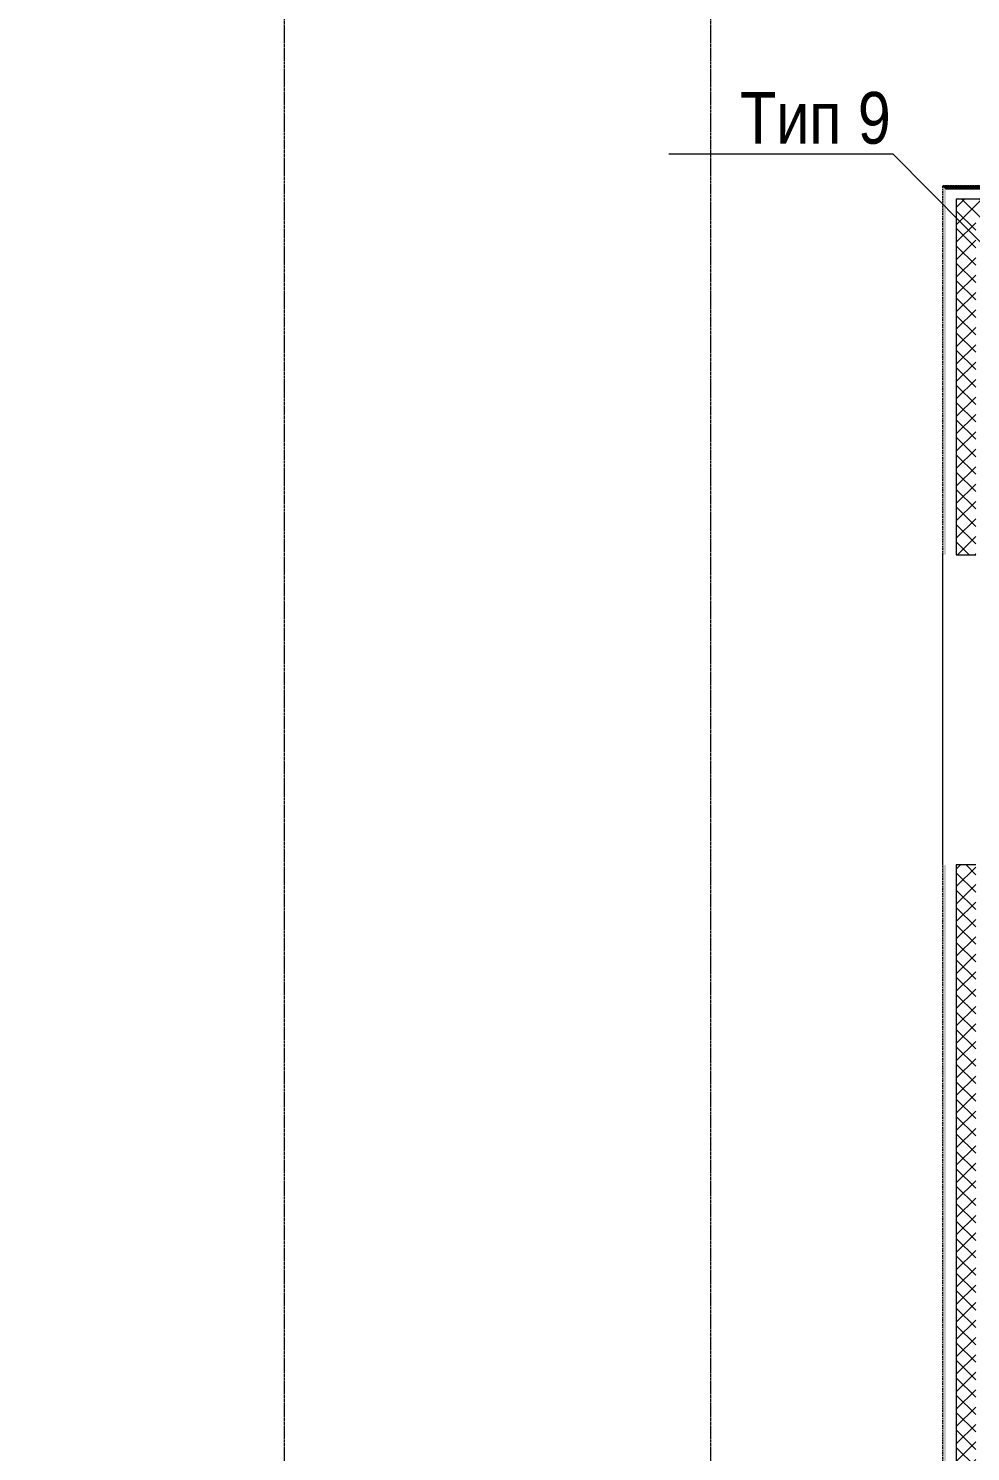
# Model space of a CAD drawing. Header units: millimetres. Extents: x -231292 to 573618, y -153144 to 564035.
# Drawn here: x 95402 to 102694, y 17293 to 28300 of the extents above; entities that cross this region are included whole.
import ezdxf
from ezdxf import colors
from ezdxf.entities.mleader import LeaderData, LeaderLine
from ezdxf.math import Vec2, Vec3

# ---------------------------------------------------------------- set-up
doc = ezdxf.new("R2010")
doc.units = ezdxf.units.MM
doc.linetypes.add('CENTER2', pattern=[28.575, 19.05, -3.175, 3.175, -3.175])
doc.linetypes.add('DASHED', pattern=[19.05, 12.7, -6.35])
for name, color, linetype, lineweight in [('A-Wall-Open', 250, 'Continuous', 5), ('АР_Утеплитель', 250, 'Continuous', 0), ('АР_Штриховка', 250, 'Continuous', 0), ('Размеры зашивки ГКЛ', 250, 'Continuous', 0), ('РД_Оси_100', 250, 'Continuous', 0)]:
    doc.layers.add(name, color=color, linetype=linetype, lineweight=lineweight)
doc.layers.add('АР_Делит', color=250, linetype='Continuous', lineweight=0, plot=False)
doc.styles.add('style1', font='ARIALN.TTF')

# ---------------------------------------------------------------- blocks, each defined once
blk = doc.blocks.new('СОШ_2200_АР_ОСИ_М100_28.05.24')
at = {"layer": 'АР_Делит', "color": 5, "linetype": 'DASHED'}
blk.add_lwpolyline([(114955, 135155), (114955, -355), (93595.036, -355), (93595.036, 13855), (94145, 13855), (94145, 68320), (66055, 68320), (66055, 13857.73), (83455, 13857.73), (83455, -355), (45245, -355), (45245, 13145), (44695, 13145), (44695, 26755), (45245, 26755), (45245, 68320), (20455, 68320), (20455, 26755), (27955, 26755), (27955, 13145), (-355, 13145), (-355, 100855)], dxfattribs=at)
at = {"layer": 'РД_Оси_100', "linetype": 'CENTER2'}
for p, q in [((88500, -6155), (88500, 139938.679)), ((91800, -6155), (91800, 139938.679))]:
    blk.add_line(p, q, dxfattribs=at)

msp = doc.modelspace()

# ---------------------------------------------------------------- hatches: boundary and pattern name
at = {"layer": 'АР_Штриховка', "linetype": 'Continuous', "lineweight": 0}
h = msp.add_hatch(dxfattribs=at)
h.set_pattern_fill('_U', color=256, style=0, pattern_type=0)
h.set_pattern_definition([(360, (8883.4027, 13229.6861), (-6e-17, 1), [])])
h.paths.add_polyline_path([(102478.439, 12874.686), (102503.439, 12899.686), (102503.439, 21829.686), (102478.439, 21829.686)], flags=0)
h.paths.add_polyline_path([(102478.439, 24229.686), (102503.439, 24229.686), (102503.439, 27059.686), (102478.439, 27084.686)], flags=0)
h = msp.add_hatch(dxfattribs=at)
h.set_pattern_fill('_U', color=256, angle=-360, style=0, pattern_type=0)
h.set_pattern_definition([(4e-13, (8883.4027, 13229.6861), (-6e-15, 1), [])])
h.paths.add_polyline_path([(102478.439, 27084.686), (102503.439, 27059.686), (103053.403, 27059.686), (103028.403, 27084.686)], flags=0)
h = msp.add_hatch(dxfattribs=at)
h.set_pattern_fill('ANSI37', color=256, scale=30, style=0)
h.set_pattern_definition([(45, (8883.4, 13229.69), (-67.35192, 67.35192), []), (135, (8883.4, 13229.69), (-67.35192, -67.35192), [])])
h.paths.add_polyline_path([(102583.439, 12979.686), (102733.439, 13129.686), (102733.439, 21829.686), (102583.439, 21829.686)], flags=0)
h.paths.add_polyline_path([(102583.439, 24229.686), (102733.439, 24229.686), (102733.439, 26829.686), (102583.439, 26979.686)], flags=0)
h = msp.add_hatch(dxfattribs=at)
h.set_pattern_fill('ANSI37', color=256, scale=30, angle=-360, style=0)
h.set_pattern_definition([(45, (8883.4, 13229.69), (-67.35192, 67.35192), []), (135, (8883.4, 13229.69), (-67.35192, -67.35192), [])])
h.paths.add_polyline_path([(102583.439, 26979.686), (102733.439, 26829.686), (103283.403, 26829.686), (103133.403, 26979.686)], flags=0)

# ---------------------------------------------------------------- linework, layer by layer
at = {"layer": 'A-Wall-Open', "linetype": 'Continuous', "lineweight": 5}
msp.add_line((102478.439, 21829.686), (102478.439, 24229.686), dxfattribs=at)
at = {"layer": 'АР_Утеплитель', "linetype": 'Continuous', "lineweight": 0}
for p, q in [((102583.439, 26979.686), (102583.439, 24229.686)), ((103133.403, 26979.686), (102583.439, 26979.686)), ((102583.439, 24229.686), (102733.439, 24229.686)), ((102733.439, 21829.686), (102583.439, 21829.686)), ((102583.439, 21829.686), (102583.439, 12979.686))]:
    msp.add_line(p, q, dxfattribs=at)

# ---------------------------------------------------------------- block references
at = {"layer": 'РД_Оси_100'}
msp.add_blockref('СОШ_2200_АР_ОСИ_М100_28.05.24', (8883.403, 13229.686), dxfattribs=at)

# ---------------------------------------------------------------- leaders
at = {"layer": 'Размеры зашивки ГКЛ'}
ml = msp.add_multileader_mtext('Standard', dxfattribs=at)
ml.set_content('\\pxsm1;Тип 9  ', color=(0, 0, 138), style='style1')
ml.set_leader_properties(color=256, linetype='ByLayer', lineweight=9)
ml.build(insert=Vec2(0, 0))
ml.multileader.update_dxf_attribs({"has_dogleg": 0, "text_left_attachment_type": 6, "text_right_attachment_type": 6, "text_bottom_attachment_type": 10, "dogleg_length": 25, "arrow_head_size": 400})
ctx = ml.context
ctx.base_point, ctx.char_height, ctx.arrow_head_size, ctx.landing_gap_size, ctx.plane_origin = Vec3(100859.714, 27328.686), 400, 400, 50, Vec3(90223.198, 32772.699)
ctx.left_attachment, ctx.right_attachment, ctx.top_attachment = 6, 6, 10
notes = []
notes.append((ctx, [(1, (1, 1, 0), (102119.23, 27328.686), (-1, 0), 25, [(1, [(103605.669, 25802.134)], 0, [])])]))
ctx.mtext.insert, ctx.mtext.width, ctx.mtext.defined_height, ctx.mtext.line_spacing_factor, ctx.mtext.flow_direction = Vec3(100909.714, 27808.686), 1668.44707, 600, 0.3, 5
for ctx, leaders in notes:
    for number, flags, end, landing, length, lines in leaders:
        leader = LeaderData()
        leader.index, (leader.has_last_leader_line, leader.has_dogleg_vector, leader.attachment_direction) = number, flags
        leader.last_leader_point, leader.dogleg_vector, leader.dogleg_length = Vec3(end), Vec3(landing), length
        for number, points, colour, breaks in lines:
            line = LeaderLine()
            line.index, line.vertices, line.color, line.breaks = number, Vec3.list(points), colors.encode_raw_color(colour), breaks
            leader.lines.append(line)
        ctx.leaders.append(leader)

doc.saveas('drawing.dxf')
